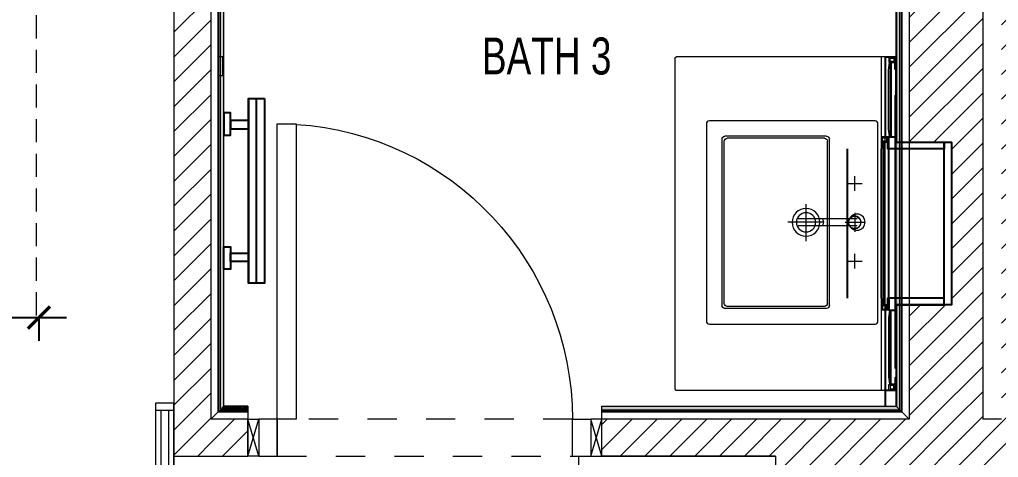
# Model space of a CAD drawing. Header units: millimetres. Extents: x -18512 to 101824, y -95768 to 52898.
# Drawn here: x 59490 to 62143, y -53601 to -52415 of the extents above; entities that cross this region are included whole.
import ezdxf

# ---------------------------------------------------------------- set-up
doc = ezdxf.new("R2010")
doc.units = ezdxf.units.MM
doc.header["$LTSCALE"] = 25
doc.header["$PDMODE"] = 3
for name, pattern in [('CENTER2', [28.575, 19.05, -3.175, 3.175, -3.175]), ('Dash', [6.35, 3.175, -3.175]), ('DASHED', [0.75, 0.5, -0.25])]:
    doc.linetypes.add(name, pattern=pattern)
doc.layers.get('0').update_dxf_attribs({"color": 254, "lineweight": 0})
doc.layers.get('Defpoints').update_dxf_attribs({"lineweight": 0})
for name, color, linetype in [('1_Wall finish', 2, 'Continuous'), ('2_Doors', 2, 'Continuous'), ('3_Joinery', 1, 'Continuous'), ('AR WALL HATCH', 8, 'Continuous'), ('HAT', 8, 'Continuous')]:
    doc.layers.add(name, color=color, linetype=linetype)
for name, color, linetype, lineweight in [('_FW_FUR_FIXED', 62, 'Continuous', 0), ('A-AREA-IDEN', 2, 'Continuous', 9), ('A-DOOR', 31, 'Continuous', 18), ('A-DOOR-FRAM', 1, 'Continuous', 18), ('A-DOOR-GLAZ', 1, 'Continuous', 18), ('A-WOODEN DOOR FRAM', 9, 'Continuous', 9), ('A700-2 Joinery', 90, 'Continuous', 15), ('hatch', 252, 'Continuous', 0), ('I-FLR-TILE', 253, 'Continuous', 9), ('I-WALL', 2, 'Continuous', 9)]:
    doc.layers.add(name, color=color, linetype=linetype, lineweight=lineweight)
doc.styles.add('Arial Narrow_4', font='fi_9001f.ttf', dxfattribs={"width": 0.75, "height": 147.492401})
doc.styles.add('FW_Calibri', font='calibri.ttf')
doc.dimstyles.new('1-50', dxfattribs={"dimscale": 50, "dimtxt": 2, "dimasz": 1.2, "dimexe": 1.25, "dimexo": 0.625, "dimtad": 1, "dimdec": 0, "dimtxsty": 'FW_Calibri', "dimblk": 'ARCHTICK', "dimcen": 2.5, "dimdle": 1.5, "dimadec": 0, "dimazin": 0, "dimtfac": 1, "dimtdec": 0, "dimtmove": 0, "dimatfit": 3, "dimfxl": 6, "dimfxlon": 1, "dimarcsym": 0})
pattern_1 = [(37.5, (59229.075, -102497.3092), (-0.16000313, 4.89413237), [0, -3.8608, 0, -4.318, 0, -4.1275]), (7.5, (59229.075, -102497.309), (4.4952328, 7.168251), [0, -2.0828, 0, -3.4798, 0, -1.3335]), (327.5, (59225.951, -102497.3092), (7.9099237, 0.01437185), [0, -1.27, 0, -4.572, 0, -5.969]), (317.5, (59225.951, -102497.309), (7.6355645, 2.2292932), [0, -0.635, 0, -2.9972, 0, -3.429])]
pattern_2 = [(45, (59229.075, -102497.31), (-33.67596, 33.67596), [])]

# ---------------------------------------------------------------- blocks, each defined once
blk = doc.blocks.new('gruyjruk')
at = {"layer": 'A700-2 Joinery', "elevation": 0}
blk.add_lwpolyline([(10393.5, 1765.8), (10383.5, 1765.8), (10383.5, 1756.8), (10397.5, 1756.8), (10397.5, 1786.8), (10400.5, 1786.8), (10400.5, 1753.8), (10380.5, 1753.8), (10380.5, 1768.8), (10396.5, 1768.8), (10396.5, 1758.8), (10393.5, 1758.8), (10393.5, 1768.8)], dxfattribs=at)
blk = doc.blocks.new('dffghdjh')
at = {"layer": '3_Joinery', "linetype": 'ByBlock'}
blk.add_line((33754, 8583), (33754, 9083), dxfattribs=at)
at = {"layer": '3_Joinery', "linetype": 'ByBlock', "elevation": 0}
for points in [[(33732.5, 9083), (33732.5, 8583)], [(33775.5, 9083), (33775.5, 8583)]]:
    blk.add_lwpolyline(points, dxfattribs=at)
at = {"layer": '3_Joinery', "linetype": 'ByBlock'}
for points in [[(33732.5, 9083), (33732.5, 8583), (33775.5, 8583), (33775.5, 9083)], [(33824.3, 9001.7), (33775.5, 9001.7), (33775.5, 9024.3), (33824.3, 9024.3)], [(33842.5, 8984.6), (33824.3, 8984.6), (33824.3, 9044.7), (33842.5, 9044.7)], [(33842.5, 8681.5), (33824.3, 8681.5), (33824.3, 8621.3), (33842.5, 8621.3)], [(33824.3, 8664.3), (33775.5, 8664.3), (33775.5, 8641.7), (33824.3, 8641.7)]]:
    blk.add_lwpolyline(points, close=True, dxfattribs=at)
blk = doc.blocks.new('031555030')
at = {"color": 8, "linetype": 'CENTER2', "ltscale": 30}
for p, q in [((275.6, 375.9), (275.6, 427.9)), ((150.6, 401.9), (190.6, 401.9)), ((170.6, 381.9), (170.6, 421.9)), ((301.6, 401.9), (249.6, 401.9)), ((360.6, 401.9), (400.6, 401.9)), ((380.6, 381.9), (380.6, 421.9)), ((275.6, 319.4), (275.6, 220.8)), ((224.9, 270.1), (324.8, 270.1))]:
    blk.add_line(p, q, dxfattribs=at)
at = {"linetype": 'Continuous'}
for p, q in [((42.6, 325.7), (42.6, 50.4)), ((47.8, 320.1), (47.8, 56.6)), ((50.6, 333.7), (500.5, 333.7)), ((55.8, 328.1), (495.4, 328.1)), ((503.4, 320.1), (503.4, 56.6)), ((508.5, 325.7), (508.5, 50.4)), ((50.6, 42.4), (500.5, 42.4)), ((55.8, 48.6), (495.4, 48.6))]:
    blk.add_line(p, q, dxfattribs=at)
blk.add_lwpolyline([(8, 465), (542, 465, -0.414214), (550, 457), (550, 8, -0.414214), (542, 0), (8, 0, -0.414214), (0, 8), (0, 457, -0.414214)], format="xyb", close=True)
for centre, radius in [((275.6, 401.9), 17.5), ((275.6, 270.1), 37.5), ((275.6, 270.1), 26)]:
    blk.add_circle(centre, radius, dxfattribs=at)
for centre, start, end in [((50.6, 325.7), 90, 180), ((55.8, 320.1), 90, 180), ((495.4, 320.1), 0, 90), ((500.5, 325.7), 0, 90), ((55.8, 56.6), 180, 270), ((495.4, 56.6), 270, 0), ((50.6, 50.4), 180, 270), ((500.5, 50.4), 270, 0)]:
    blk.add_arc(centre, 8, start, end, dxfattribs=at)
blk = doc.blocks.new('E  Naga_Single-Panel3 - NAGA-Formal Powder Room Door _WD04_-9060554-FIRST FLOOR PLAN')
at = {"layer": 'A-DOOR', "lineweight": 18}
for p, q in [((400, 850), (349, 850)), ((349, 850), (349, 50)), ((400, 50), (400, 850)), ((-400, 50), (-450, 50)), ((-400, -50), (-400, 50)), ((349, 50), (400, 50)), ((400, -50), (400, 50)), ((400, 50), (450, 50)), ((400, 50), (400, -50)), ((-400, -50), (-450, -50)), ((450, -50), (400, -50))]:
    blk.add_line(p, q, dxfattribs=at)
at = {"layer": 'A-DOOR'}
blk.add_arc((400, 50), 800, 93.6551, 180, dxfattribs=at)
blk = doc.blocks.new('_ArchTick')
at = {"color": 0, "linetype": 'ByBlock', "const_width": 0.15}
blk.add_lwpolyline([(-0.5, -0.5), (0.5, 0.5)], dxfattribs=at)
blk = doc.blocks.new('*D452')
at = {"layer": 'Defpoints', "color": 0, "transparency": 16777216}
for p in [(56542.1, -53222.4), (59542.2, -53222.4), (59542.2, -53222.4)]:
    blk.add_point(p, dxfattribs=at)
at = {"layer": 'I-WALL', "color": 0, "lineweight": -2, "transparency": 16777216}
for p, q in [((56467.1, -53222.4), (57857.9, -53222.4)), ((56542.1, -53222.4), (56542.1, -53284.9)), ((59617.2, -53222.4), (58226.4, -53222.4)), ((59542.2, -53222.4), (59542.2, -53284.9))]:
    blk.add_line(p, q, dxfattribs=at)
at = {"layer": 'I-WALL', "color": 0, "lineweight": -2, "transparency": 16777216, "xscale": 59.99999999999995, "yscale": 59.99999999999995, "zscale": 59.99999999999995, "rotation": 180}
blk.add_blockref('_ArchTick', (56542.1, -53222.4), dxfattribs=at)
at = {"layer": 'I-WALL', "color": 0, "lineweight": -2, "transparency": 16777216, "xscale": 59.99999999999995, "yscale": 59.99999999999995, "zscale": 59.99999999999995}
blk.add_blockref('_ArchTick', (59542.2, -53222.4), dxfattribs=at)
at = {"layer": 'I-WALL', "color": 0, "transparency": 16777216, "insert": (58042.1, -53222.4), "char_height": 100, "attachment_point": 5, "style": 'FW_Calibri'}
blk.add_mtext('3000', dxfattribs=at)

msp = doc.modelspace()

# ---------------------------------------------------------------- hatches: boundary and pattern name
at = {"layer": 'AR WALL HATCH', "lineweight": 5}
h = msp.add_hatch(dxfattribs=at)
h.set_pattern_fill('ANSI31', color=256, scale=15, style=0)
h.set_pattern_definition(pattern_2)
h.paths.add_polyline_path([(59908.1, -50622.4), (60008.1, -50622.4), (60008.1, -53597.4), (59908.1, -53597.4), (59908.1, -50642.4)], flags=0)
h = msp.add_hatch(dxfattribs=at)
h.set_pattern_fill('ANSI31', color=256, scale=15, style=0)
h.set_pattern_definition(pattern_2)
h.paths.add_polyline_path([(62350.9, -52747.3), (62235.9, -52747.3), (62235.9, -53187.3), (62350.9, -53187.3), (62350.9, -53498.4), (62150.9, -53498.4), (62150.9, -50757.6), (62350.9, -50757.6), (62150.9, -50916.8), (62150.9, -51518.8), (62350.9, -51518.8), (62350.9, -50916.8), (62350.9, -50784.6)])
h.paths.add_polyline_path([(61900.9, -53187.3), (62016, -53187.3), (62016, -52747.3), (61900.9, -52747.3), (61900.9, -51518.8), (62100.9, -51518.8), (62100.9, -50916.8), (61900.9, -50916.8), (61900.9, -50757.6), (62100.9, -50757.6), (62100.9, -53498.4), (61900.9, -53498.4)])
h = msp.add_hatch(dxfattribs=at)
h.set_pattern_fill('ANSI31', color=256, scale=15, style=0)
h.set_pattern_definition(pattern_2)
h.paths.add_polyline_path([(60108.1, -53497.4), (60108.1, -53597.4), (60008.1, -53597.4), (60008.1, -53497.4)])
h.paths.add_polyline_path([(61068.1, -53597.4), (61068.1, -53497.4), (61638.1, -53497.4), (61638.1, -53597.4)])
h = msp.add_hatch(dxfattribs=at)
h.set_pattern_fill('ANSI31', color=256, scale=15, style=0)
h.set_pattern_definition(pattern_2)
h.paths.add_polyline_path([(61638.1, -53497.4), (62028.1, -53497.4), (62028.1, -53697.4), (61638.1, -53697.4), (61638.1, -53570.7)], flags=0)
h = msp.add_hatch(dxfattribs=at)
h.set_pattern_fill('ANSI31', color=256, scale=15, style=0)
h.set_pattern_definition(pattern_2)
h.paths.add_polyline_path([(64033.9, -53497.4), (64278.1, -53497.4), (64278.1, -53697.4), (62028.1, -53697.4), (62028.1, -53497.4), (63545.8, -53497.4)], flags=0)
h = msp.add_hatch(dxfattribs=at)
h.set_pattern_fill('ANSI31', color=256, scale=15, style=0)
h.set_pattern_definition(pattern_2)
h.paths.add_polyline_path([(61538.1, -53597.4), (61638.1, -53597.4), (61638.1, -55637.4), (61538.1, -55637.4), (61538.1, -53617.4)], flags=0)
at = {"layer": 'HAT'}
h = msp.add_hatch(dxfattribs=at)
h.set_pattern_fill('AR-SAND', color=256, scale=0.1, style=0)
h.set_pattern_definition(pattern_1)
h.paths.add_polyline_path([(60033.1, -50782.6), (60033.1, -53472.4), (60043.1, -53462.4), (60043.1, -50792.6)])
h = msp.add_hatch(dxfattribs=at)
h.set_pattern_fill('AR-SAND', color=256, scale=0.1, style=0)
h.set_pattern_definition(pattern_1)
h.paths.add_polyline_path([(61875.9, -51443.8), (61875.9, -53472.4), (61865.9, -53462.4), (61865.9, -51443.8)])
h = msp.add_hatch(dxfattribs=at)
h.set_pattern_fill('AR-SAND', color=256, scale=0.1, style=0)
h.set_pattern_definition(pattern_1)
h.paths.add_polyline_path([(60108.1, -53472.4), (60033.1, -53472.4), (60043.1, -53462.4), (60108.1, -53462.4)])
h = msp.add_hatch(dxfattribs=at)
h.set_pattern_fill('AR-SAND', color=256, scale=0.1, style=0)
h.set_pattern_definition(pattern_1)
h.paths.add_polyline_path([(61875.9, -53472.4), (61068.1, -53472.4), (61068.1, -53462.4), (61865.9, -53462.4)])

# ---------------------------------------------------------------- linework, layer by layer
at = {"color": 252, "lineweight": 5}
for p, q in [((60040.8, -52515.7), (60028.1, -52515.7)), ((60040.8, -52566.5), (60040.8, -52515.7)), ((60028.1, -52566.5), (60040.8, -52566.5)), ((61861.9, -52619.6), (61861.9, -53360.2))]:
    msp.add_line(p, q, dxfattribs=at)
at = {"color": 1, "elevation": 0}
for points in [[(61599.8, -52953.9), (61759.8, -52953.9)], [(61759.8, -52973.7), (61599.8, -52973.7)]]:
    msp.add_lwpolyline(points, dxfattribs=at)
at = {"color": 1}
for centre, radius, start, end in [((61659.8, -52963.8, 0), 9.91, 270, 90), ((61759.4, -52963.8, 0), 22, 206.7588, 153.2412)]:
    msp.add_arc(centre, radius, start, end, dxfattribs=at)
at = {"layer": '1_Wall finish', "color": 1}
for p, q in [((61835.9, -52516.4, 0), (61865.9, -52516.4, 0)), ((61733.1, -52765.3, 0), (61733.1, -53169.3, 0)), ((61835.9, -53418.3, 0), (61865.9, -53418.3, 0))]:
    msp.add_line(p, q, dxfattribs=at)
at = {"layer": '1_Wall finish', "color": 2, "elevation": 0}
for points in [[(61865.9, -50787.6), (61865.9, -52733.4)], [(61865.9, -53187.3), (61865.9, -53462.4)]]:
    msp.add_lwpolyline(points, dxfattribs=at)
at = {"layer": '1_Wall finish'}
msp.add_lwpolyline([(61865.9, -51665.1), (61865.9, -52747.3), (62015.9, -52747.3), (62015.9, -53187.3), (61865.9, -53187.3), (61865.9, -53462.4)], dxfattribs=at)
at = {"layer": '1_Wall finish', "color": 1, "elevation": 0}
for points in [[(61835.9, -52516.4), (61835.9, -52732.3)], [(61835.9, -53202.3), (61835.9, -53418.3)], [(61835.9, -53217.3), (61835.9, -53462.4)]]:
    msp.add_lwpolyline(points, dxfattribs=at)
at = {"layer": '2_Doors', "color": 240, "elevation": 0}
for points in [[(61850.9, -52731.8), (61848.5, -52731.8), (61845.9, -52711.8), (61845.9, -52551.9), (61848.4, -52531.9), (61850.9, -52531.9), (61850.9, -52731.8)], [(61830.9, -53186.8), (61828.5, -53186.8), (61826, -53166.8), (61826, -52767.8), (61828.4, -52747.8), (61830.9, -52747.8), (61830.9, -53186.8)], [(61850.9, -53202.8), (61848.5, -53202.8), (61845.9, -53222.8), (61845.9, -53382.8), (61848.4, -53402.8), (61850.9, -53402.8), (61850.9, -53202.8)]]:
    msp.add_lwpolyline(points, dxfattribs=at)
at = {"layer": '3_Joinery', "color": 2}
for p, q in [((61865.9, -52516.4, 0), (61865.9, -52747.3, 0)), ((61865.9, -53187.3, 0), (61865.9, -53418.3, 0))]:
    msp.add_line(p, q, dxfattribs=at)
at = {"layer": '3_Joinery', "color": 2, "elevation": 0}
for points in [[(61865.9, -52549.4), (61862.9, -52549.4), (61862.9, -52531.4), (61850.9, -52531.4), (61850.9, -52732.3), (61865.9, -52732.3), (61865.9, -52549.4)], [(61842.9, -52747.3), (61830.9, -52747.3), (61830.9, -53187.3), (61842.9, -53187.3), (61842.9, -53169.3), (61845.9, -53169.3), (61845.9, -52765.3), (61842.9, -52765.3), (61842.9, -52747.3)], [(61865.9, -53385.3), (61862.9, -53385.3), (61862.9, -53403.3), (61850.9, -53403.3), (61850.9, -53202.3), (61865.9, -53202.3), (61865.9, -53385.3)]]:
    msp.add_lwpolyline(points, dxfattribs=at)
at = {"layer": '3_Joinery', "color": 2}
for points in [[(61845.9, -52765.3), (61845.9, -52732.3), (61865.9, -52732.3), (61865.9, -52747.3), (61995.9, -52747.3), (61995.9, -52765.3)], [(62015.9, -53187.3), (61995.9, -53187.3), (61995.9, -52747.3), (62015.9, -52747.3)], [(61845.9, -53169.3), (61845.9, -53202.3), (61865.9, -53202.3), (61865.9, -53187.3), (61995.9, -53187.3), (61995.9, -53169.3)]]:
    msp.add_lwpolyline(points, close=True, dxfattribs=at)
at = {"layer": '_FW_FUR_FIXED', "color": 9, "linetype": 'DASHED', "ltscale": 5}
msp.add_lwpolyline([(56542.1, -50622.4), (59534.2, -50622.4), (59534.2, -53222.4), (56542.1, -53222.4)], close=True, dxfattribs=at)
at = {"layer": '_FW_FUR_FIXED', "lineweight": 9}
for points in [[(61265.9, -52520.1), (61266.9, -52517.6), (61268.9, -52516.4)], [(61265.9, -52520.1), (61265.9, -53414.5)], [(61865.9, -52516.4), (61268.9, -52516.4)], [(61826, -53418.3), (61826, -52516.4)], [(61832.9, -52516.4), (61834.9, -52517.6), (61835.9, -52520.1)], [(61835.9, -53414.5), (61835.9, -52520.1)], [(61752.8, -52946.8), (61761.7, -52949.9), (61767.7, -52955.8), (61769.7, -52963.8), (61767.7, -52972.8), (61761.7, -52978.8), (61752.8, -52980.8), (61744.8, -52978.8), (61738.9, -52972.8), (61735.9, -52963.8), (61738.9, -52955.8), (61744.8, -52949.9), (61752.8, -52946.8)], [(61265.9, -53414.5), (61266.9, -53417), (61268.9, -53418.3)], [(61268.9, -53418.3), (61865.9, -53418.3)], [(61835.9, -53414.5), (61834.9, -53417), (61832.9, -53418.3)]]:
    msp.add_lwpolyline(points, dxfattribs=at)
at = {"layer": '_FW_FUR_FIXED', "elevation": 0}
msp.add_lwpolyline([(61005.2, -53644.1), (61005.2, -53597.4), (61538.1, -53597.4), (61538.1, -53644.1)], close=True, dxfattribs=at)
at = {"layer": 'A-DOOR', "lineweight": 18}
for p, q in [((59908.1, -53453.6), (59858.1, -53453.6)), ((59858.1, -53453.6), (59858.1, -54145.9)), ((59908.1, -54145.9), (59908.1, -53453.6))]:
    msp.add_line(p, q, dxfattribs=at)
at = {"layer": 'A-DOOR-FRAM'}
for p, q in [((59858.1, -53453.6), (59858.1, -53473.6)), ((59908.1, -53453.6), (59858.1, -53453.6)), ((59908.1, -53453.6), (59908.1, -53473.6)), ((59908.1, -53473.6), (59858.1, -53473.6))]:
    msp.add_line(p, q, dxfattribs=at)
at = {"layer": 'A-DOOR-GLAZ'}
for p, q in [((59858.1, -53473.6), (59858.1, -53994.7)), ((59872.5, -53473.6), (59872.5, -53994.7)), ((59893.1, -53473.6), (59893.1, -53994.7)), ((59908.1, -53473.6), (59908.1, -53994.7))]:
    msp.add_line(p, q, dxfattribs=at)
at = {"layer": 'A-WOODEN DOOR FRAM'}
for points in [[(60108.1, -53497.4), (60138.1, -53497.4), (60138.1, -53597.4), (60108.1, -53597.4)], [(61068.1, -53497.4), (61038.1, -53497.4), (61038.1, -53597.4), (61068.1, -53597.4)]]:
    msp.add_lwpolyline(points, close=True, dxfattribs=at)
for points in [[(60138.1, -53597.4), (60108.1, -53497.4)], [(60108.1, -53597.4), (60138.1, -53497.4)], [(61068.1, -53597.4), (61038.1, -53497.4)], [(61038.1, -53597.4), (61068.1, -53497.4)]]:
    msp.add_lwpolyline(points, dxfattribs=at)
at = {"layer": 'hatch', "linetype": 'Dash', "lineweight": 9}
for p, q in [((60988.1, -53497.4), (60239.1, -53497.4)), ((59908.1, -55094.4), (59908.1, -53597.4)), ((60188.1, -53597.4), (60988.1, -53597.4))]:
    msp.add_line(p, q, dxfattribs=at)
at = {"layer": 'I-FLR-TILE', "lineweight": 13}
for points in [[(60008.1, -50757.6), (60008.1, -53497.4), (60028.1, -53477.4), (60028.1, -50777.6)], [(60028.1, -50777.6), (60028.1, -53477.4), (60033.1, -53472.4), (60033.1, -50782.6)], [(60033.1, -50782.6), (60033.1, -53472.4), (60043.1, -53462.4), (60043.1, -50792.6)], [(61875.9, -51443.8), (61875.9, -53472.4), (61865.9, -53462.4), (61865.9, -51443.8)], [(61880.9, -51448.8), (61880.9, -53477.4), (61875.9, -53472.4), (61875.9, -51443.8)], [(61900.9, -51468.8), (61900.9, -53497.4), (61880.9, -53477.4), (61880.9, -51448.8)], [(60108.1, -53497.4), (60008.1, -53497.4), (60028.1, -53477.4), (60108.1, -53477.4)], [(60108.1, -53477.4), (60028.1, -53477.4), (60033.1, -53472.4), (60108.1, -53472.4)], [(60108.1, -53472.4), (60033.1, -53472.4), (60043.1, -53462.4), (60108.1, -53462.4)], [(61875.9, -53472.4), (61068.1, -53472.4), (61068.1, -53462.4), (61865.9, -53462.4)], [(61880.9, -53477.4), (61068.1, -53477.4), (61068.1, -53472.4), (61875.9, -53472.4)], [(61900.9, -53497.4), (61068.1, -53497.4), (61068.1, -53477.4), (61880.9, -53477.4)]]:
    msp.add_lwpolyline(points, close=True, dxfattribs=at)
at = {"layer": 'I-WALL'}
for p, q in [((59908.1, -50622.4), (59908.1, -53597.4)), ((60008.1, -50777.6), (60008.1, -53497.4)), ((60043.1, -53462.4, 0), (60043.1, -50787.6, 0)), ((60108.1, -53462.4, 0), (60043.1, -53462.4, 0)), ((60108.1, -53462.4, 0), (60043.1, -53462.4, 0)), ((60108.1, -53497.4), (60008.1, -53497.4)), ((60108.1, -53497.4), (60108.1, -53597.4)), ((61068.1, -53597.4), (61068.1, -53497.4)), ((61900.9, -53497.4), (61068.1, -53497.4)), ((62150.9, -53497.4), (62100.9, -53497.4)), ((62150.9, -53497.4), (62100.9, -53497.4)), ((59908.1, -53597.4), (60108.1, -53597.4)), ((61538.1, -53597.4), (61068.1, -53597.4)), ((61538.1, -53597.4), (61538.1, -55637.4))]:
    msp.add_line(p, q, dxfattribs=at)
for points in [[(62100.9, -53498.4), (62100.9, -50757.6), (61900.9, -50757.6), (61900.9, -50966.8)], [(61900.9, -51468.8), (61900.9, -53497.4)]]:
    msp.add_lwpolyline(points, dxfattribs=at)

# ---------------------------------------------------------------- block references
at = {"color": 6, "xscale": -1, "rotation": 180}
for p in [(51465.5, -50762.6, 0), (51445.4, -50978.5, 0)]:
    msp.add_blockref('gruyjruk', p, dxfattribs=at)
at = {"color": 6, "lineweight": 0, "xscale": -1}
msp.add_blockref('dffghdjh', (93885.7, -61712.4, 0), dxfattribs=at)
at = {"color": 252, "lineweight": 9, "extrusion": (0, 0, -1), "zscale": -1, "rotation": 90.00000000000004}
msp.add_blockref('031555030', (-61351.2, -53239.8, 0), dxfattribs=at)
at = {"color": 6}
for p in [(51445.4, -54956.2, 0), (51465.5, -55172.1, 0)]:
    msp.add_blockref('gruyjruk', p, dxfattribs=at)
at = {"layer": 'A-DOOR', "xscale": -1}
msp.add_blockref('E  Naga_Single-Panel3 - NAGA-Formal Powder Room Door _WD04_-9060554-FIRST FLOOR PLAN', (60588.1, -53547.4), dxfattribs=at)

# ---------------------------------------------------------------- texts
at = {"layer": 'A-AREA-IDEN', "lineweight": 18, "insert": (60918.3, -52565.3), "char_height": 100, "width": 889.2, "attachment_point": 8, "line_spacing_factor": 0.968573, "style": 'Arial Narrow_4'}
msp.add_mtext('BATH 3', dxfattribs=at)

# ---------------------------------------------------------------- dimensions: what is measured, and where the dimension line sits
at = {"layer": 'I-WALL', "color": 1, "true_color": 0xf40b0b}
dim = msp.add_linear_dim(base=(59542.2, -53222.4), p1=(56542.1, -53222.4), p2=(59542.2, -53222.4), angle=180, dimstyle='1-50', dxfattribs=at)
dim.commit()
dim.dimension.update_dxf_attribs({"geometry": '*D452', "text_midpoint": (58042.1, -53222.4), "text_rotation": 270})

doc.saveas('drawing.dxf')
